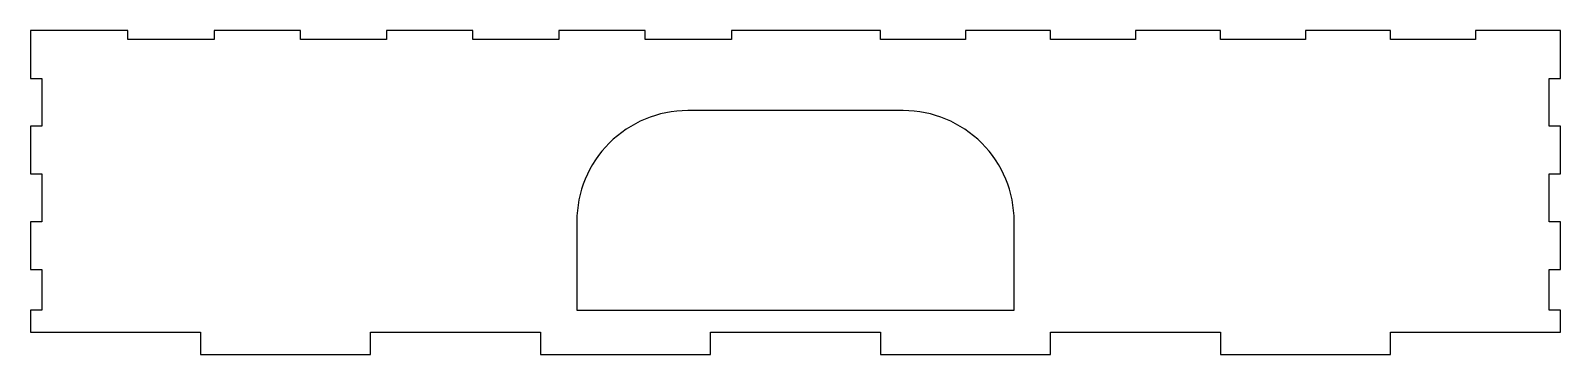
# Model space of a CAD drawing. Header units: millimetres. Extents: x -1577 to -888, y -8 to 138.
import ezdxf

# ---------------------------------------------------------------- set-up
doc = ezdxf.new("R2010")
doc.units = ezdxf.units.MM
doc.layers.get('0').update_dxf_attribs({"linetype": 'CONTINUOUS'})

msp = doc.modelspace()

# ---------------------------------------------------------------- linework, layer by layer
msp.add_lwpolyline([(-964.17, -8.12), (-964.17, 1.88), (-887.5, 1.88), (-887.5, 11.87), (-892.5, 11.87), (-892.5, 30.14), (-887.5, 30.14), (-887.5, 51.71), (-892.5, 51.71), (-892.5, 73.29), (-887.5, 73.29), (-887.5, 94.86), (-892.5, 94.86), (-892.5, 116.43), (-887.5, 116.43), (-887.5, 138), (-925.83, 138), (-925.83, 134), (-964.17, 134), (-964.17, 138), (-1002.5, 138), (-1002.5, 134), (-1040.83, 134), (-1040.83, 138), (-1079.17, 138), (-1079.17, 134), (-1117.5, 134), (-1117.5, 138), (-1155.83, 138), (-1155.83, 134), (-1194.17, 134), (-1194.17, 138), (-1261.39, 138), (-1261.39, 134), (-1300.28, 134), (-1300.28, 138), (-1339.17, 138), (-1339.17, 134), (-1378.06, 134), (-1378.06, 138), (-1416.94, 138), (-1416.94, 134), (-1455.83, 134), (-1455.83, 138), (-1494.72, 138), (-1494.72, 134), (-1533.61, 134), (-1533.61, 138), (-1577.5, 138), (-1577.5, 116.43), (-1572.5, 116.43), (-1572.5, 94.86), (-1577.5, 94.86), (-1577.5, 73.29), (-1572.5, 73.29), (-1572.5, 51.71), (-1577.5, 51.71), (-1577.5, 30.14), (-1572.5, 30.14), (-1572.5, 11.87), (-1577.5, 11.87), (-1577.5, 1.88), (-1500.83, 1.88), (-1500.83, -8.12), (-1424.17, -8.12), (-1424.17, 1.88), (-1347.5, 1.88), (-1347.5, -8.12), (-1270.83, -8.12), (-1270.83, 1.88), (-1194.17, 1.88), (-1194.17, -8.12), (-1117.5, -8.12), (-1117.5, 1.88), (-1040.83, 1.88), (-1040.83, -8.12)], close=True)
msp.add_lwpolyline([(-1133.87, 51.87, 0.414214), (-1183.87, 101.87), (-1281.13, 101.87, 0.414214), (-1331.13, 51.87), (-1331.13, 11.87), (-1133.87, 11.87)], format="xyb", close=True)

doc.saveas('drawing.dxf')
